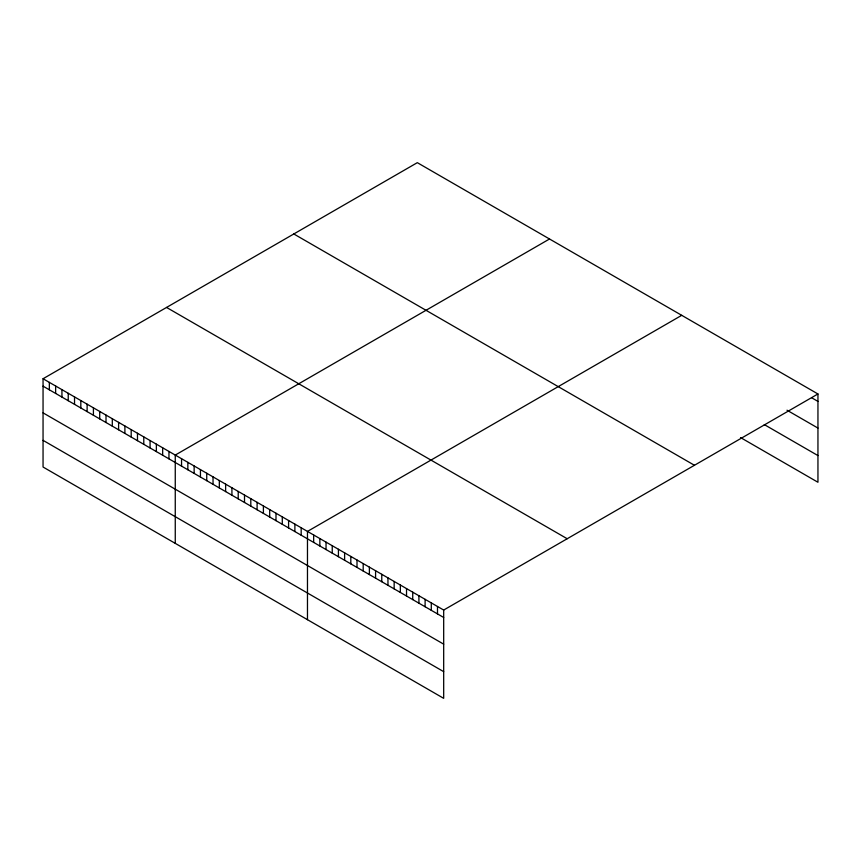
<?xml version="1.0" encoding="UTF-8"?>
<svg xmlns="http://www.w3.org/2000/svg" width="861" height="861" viewBox="0 0 861 861"><rect width="100%" height="100%" fill="white"/><g stroke="black" fill="none" stroke-linecap="round" stroke-linejoin="round"><path stroke-width="1.29" d="M443.684 644.157L443.684 610.051L43.05 378.743L43.05 467.028L443.684 698.336L443.684 644.157L43.05 412.86M740.557 437.571L817.95 482.257L817.95 393.972L417.316 162.664L43.05 378.743M549.522 238.992L175.257 455.071L175.257 543.366M681.729 315.32L307.474 531.409L307.474 619.694M443.684 610.051L817.95 393.972M811.762 397.825L817.95 401.398M786.997 410.202L817.95 428.078M764.288 424.591L817.95 455.577M293.805 233.966L694.44 465.274M166.56 307.442L567.195 538.738M43.05 386.169L443.684 617.477M43.05 440.348L443.684 671.655M437.496 606.478L437.496 613.904M431.296 602.894L431.296 610.331M425.108 599.321L425.108 606.747M418.92 595.747L418.92 603.174M412.731 592.174L412.731 599.6M406.532 588.601L406.532 596.027M400.343 585.028L400.343 592.454M394.155 581.455L394.155 588.881M387.956 577.871L387.956 585.308M381.767 574.298L381.767 581.724M375.579 570.725L375.579 578.151M369.38 567.151L369.38 574.578M363.191 563.578L363.191 571.004M357.003 560.005L357.003 567.431M350.814 556.432L350.814 563.858M344.615 552.848L344.615 560.285M338.427 549.275L338.427 556.701M332.238 545.702L332.238 553.128M326.039 542.129L326.039 549.555M319.851 538.555L319.851 545.982M313.662 534.982L313.662 542.408M301.178 527.771L301.178 535.198M294.882 524.134L294.882 531.56M288.586 520.496L288.586 527.922M282.29 516.869L282.29 524.295M275.994 513.231L275.994 520.657M269.697 509.594L269.697 517.02M263.401 505.956L263.401 513.393M257.105 502.329L257.105 509.755M250.809 498.691L250.809 506.117M244.513 495.053L244.513 502.48M238.217 491.427L238.217 498.853M231.921 487.789L231.921 495.215M225.625 484.151L225.625 491.577M219.329 480.513L219.329 487.95M213.033 476.886L213.033 484.312M206.737 473.249L206.737 480.675M200.441 469.611L200.441 477.037M194.145 465.973L194.145 473.41M187.849 462.346L187.849 469.772M181.553 458.709L181.553 466.135M168.96 451.444L168.96 458.87M162.664 447.806L162.664 455.232M156.368 444.168L156.368 451.594M150.072 440.531L150.072 447.968M143.776 436.904L143.776 444.33M137.48 433.266L137.48 440.692M131.195 429.628L131.195 437.054M124.899 425.991L124.899 433.427M118.603 422.364L118.603 429.79M112.307 418.726L112.307 426.152M106.011 415.088L106.011 422.514M99.715 411.461L99.715 418.887M93.418 407.823L93.418 415.25M87.122 404.186L87.122 411.612M80.826 400.548L80.826 407.985M74.53 396.921L74.53 404.347M68.234 393.283L68.234 400.709M61.938 389.646L61.938 397.072M55.642 386.019L55.642 393.445M49.346 382.381L49.346 389.807"/></g></svg>
